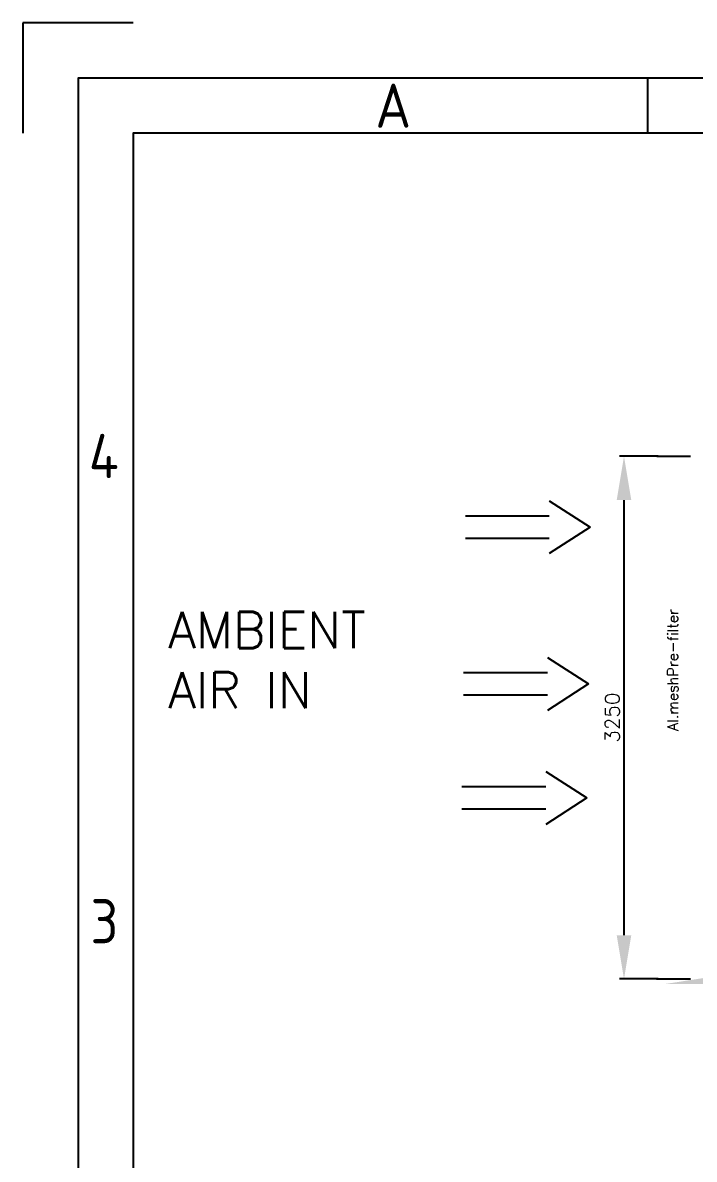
# Model space of a CAD drawing. Extents: x -106182 to 16042, y 3862 to 25647.
# Drawn here: x -106182 to -101575, y 17850 to 25647 of the extents above; entities that cross this region are included whole.
import ezdxf
from ezdxf.enums import TextEntityAlignment as Align

# ---------------------------------------------------------------- set-up
doc = ezdxf.new("R2010")
doc.units = 0
doc.header["$LTSCALE"] = 5
doc.header["$PDMODE"] = 3
doc.layers.get('0').update_dxf_attribs({"linetype": 'CONTINUOUS'})
doc.layers.get('DEFPOINTS').update_dxf_attribs({"linetype": 'CONTINUOUS'})
doc.styles.add('ISOCP', font='isocp.shx')
doc.styles.get("Standard").update_dxf_attribs({"font": 'romans.shx', "height": 100})
doc.dimstyles.get("Standard").update_dxf_attribs({"dimscale": 30, "dimtxt": 2, "dimasz": 1, "dimexe": 0.5, "dimexo": 0.5, "dimgap": 0.2, "dimtad": 1, "dimdec": 0, "dimdsep": 46, "dimtxsty": 'Standard', "dimcen": 2.5, "dimadec": 0, "dimazin": 0, "dimtfac": 1, "dimtdec": 0, "dimtmove": 2, "dimatfit": 3, "dimfxl": 1, "dimtolj": 1, "dimtzin": 0, "dimarcsym": 0})

# ---------------------------------------------------------------- blocks, each defined once
blk = doc.blocks.new('*D36')
at = {"color": 0, "lineweight": -2, "transparency": 16777216}
for p, q in [((-101823.6, 22673), (-102087.5, 22673)), ((-102057.5, 22373), (-102057.5, 19387)), ((-101823.6, 19087), (-102087.5, 19087))]:
    blk.add_line(p, q, dxfattribs=at)
at = {"color": 0, "transparency": 16777216}
for points in [[(-102107.5, 22373), (-102007.5, 22373), (-102057.5, 22673)], [(-102107.5, 19387), (-102007.5, 19387), (-102057.5, 19087)]]:
    blk.add_solid(points, dxfattribs=at)
at = {"layer": 'DEFPOINTS', "color": 0, "transparency": 16777216}
for p in [(-101763.6, 22673), (-102057.5, 19087), (-101763.6, 19087)]:
    blk.add_point(p, dxfattribs=at)
at = {"color": 0, "transparency": 16777216, "insert": (-102137.5, 20880), "char_height": 100, "attachment_point": 5, "rotation": 90}
blk.add_mtext('\\A1;3250', dxfattribs=at)

msp = doc.modelspace()

# ---------------------------------------------------------------- hatches: boundary and pattern name
h = msp.add_hatch()
h.set_pattern_fill('DOTS', color=0, scale=4.203594, style=0)
h.set_pattern_definition([(0, (-260442.9285, 0), (3.33660255, 6.6732051), [0, -6.6732051])])
edge = h.paths.add_edge_path()
edge.add_line((-95839.4, 19971.7), (-95839.4, 19053.6))
edge.add_line((-95874.7, 19089), (-95874.7, 19971.7))
edge.add_line((-95874.7, 19089), (-95874.7, 22673))
edge.add_line((-95874.7, 19089), (-95874.7, 19053.6))
edge.add_line((-95839.4, 19053.6), (-101769.8, 19053.6))

# ---------------------------------------------------------------- linework, layer by layer
at = {"color": 0}
for p, q in [((-106181.7, 25647.3), (-106181.7, 24888.7)), ((-105423.1, 25647.3), (-106181.7, 25647.3)), ((-101895.5, 25268), (-101895.5, 24888.7)), ((-101833.3, 22673), (-101662.1, 22673)), ((-101662.1, 22673), (-101602.1, 22673)), ((-102570.4, 22368.3), (-102289.4, 22187.6)), ((-103145.7, 22264.5), (-102570.4, 22264.5)), ((-102289.4, 22187.6), (-102570.4, 22004.9)), ((-102570.4, 22108.7), (-103145.7, 22108.7)), ((-102582, 21292.9), (-102300.9, 21112.2)), ((-103157.3, 21189.1), (-102582, 21189.1)), ((-102300.9, 21112.2), (-102582, 20929.6)), ((-102582, 21033.4), (-103157.3, 21033.4)), ((-102594.2, 20510.9), (-102313.2, 20330.2)), ((-103169.5, 20407.1), (-102594.2, 20407.1)), ((-102313.2, 20330.2), (-102594.2, 20147.5)), ((-102594.2, 20251.3), (-103169.5, 20251.3)), ((-101833.5, 19087), (-101662.9, 19087)), ((-101662.9, 19087), (-101602.1, 19087))]:
    msp.add_line(p, q, dxfattribs=at)
for points in [[(-84029.8, 10095.5), (-84029.8, 25268), (-105802.4, 25268), (-105802.4, 10095.5)], [(-84409.2, 10474.8), (-84409.2, 24888.7), (-105423.1, 24888.7), (-105423.1, 10474.8)]]:
    msp.add_lwpolyline(points, close=True, dxfattribs=at)

# ---------------------------------------------------------------- texts
at = {"color": 0, "style": 'ISOCP'}
for s, p in [('A', (-103640.3, 25078.4)), ('4', (-105626, 22675.1)), ('3', (-105621.5, 19483.5))]:
    msp.add_text(s, height=303.5, dxfattribs=at).set_placement(p, align=Align.MIDDLE)
at = {"color": 0, "insert": (-105184, 21604.8), "char_height": 247.173, "width": 1831.324, "attachment_point": 1}
msp.add_mtext('AMBIENT AIR IN', dxfattribs=at)
at = {"color": 0, "insert": (-101758.7, 20788.9), "char_height": 72.517, "attachment_point": 1, "rotation": 90}
msp.add_mtext_dynamic_manual_height_columns('Al.meshPre-filter ', width=1053.339, gutter_width=362.6, heights=[0], dxfattribs=at)

# ---------------------------------------------------------------- dimensions: what is measured, and where the dimension line sits
at = {"color": 0}
dim = msp.add_linear_dim(base=(-102057.5, 19087), p1=(-101763.6, 22673), p2=(-101763.6, 19087), angle=90, text='3250', dimstyle='Standard', override={"dimtxt": 100, "dimasz": 10, "dimexe": 1, "dimexo": 2, "dimgap": 1, "dimcen": 2}, dxfattribs=at)
dim.commit()
dim.dimension.update_dxf_attribs({"geometry": '*D36', "text_midpoint": (-102137.5, 20880)})

doc.saveas('drawing.dxf')
